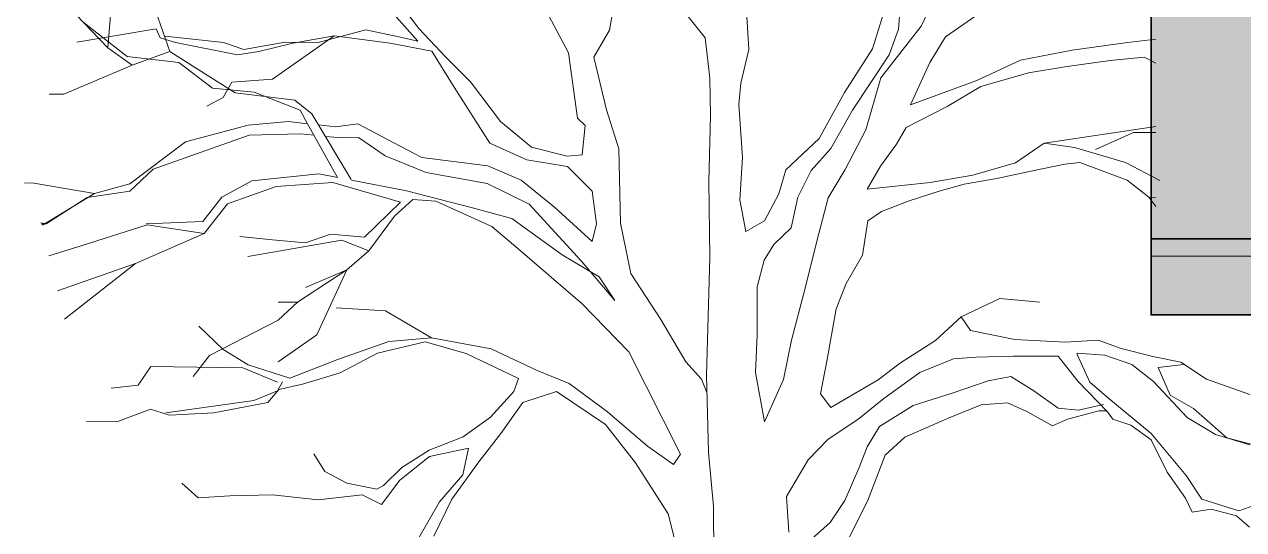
# Model space of a CAD drawing. Header units: millimetres. Extents: x -13512 to 19537, y -6523 to 6166.
# Drawn here: x -9909 to -9369, y -2765 to -2542 of the extents above; entities that cross this region are included whole.
import ezdxf

# ---------------------------------------------------------------- set-up
doc = ezdxf.new("R2010")
doc.units = ezdxf.units.MM
for name, color, linetype, lineweight in [('A-ELEWACJA CIENKA', 11, 'Continuous', 13), ('A-RYS ELEWACJI', 30, 'Continuous', 35), ('B-DACHÓWKA', 250, 'Continuous', 0), ('B-materiały', 9, 'Continuous', 0)]:
    doc.layers.add(name, color=color, linetype=linetype, lineweight=lineweight)

# ---------------------------------------------------------------- blocks, each defined once
blk = doc.blocks.new('A$C62B175F2')
at = {"layer": 'B-materiały'}
for p, q in [((-246.86, 122.61), (-274.28, 157.03)), ((-496.5, 153.02), (-483.64, 116.54)), ((-534.36, 142.44), (-511.06, 118.08)), ((-386.23, 143.62), (-373.52, 126.62)), ((-286.2, 142.21), (-289.15, 125.94)), ((-159.99, 143.7), (-161.23, 126.35)), ((-151.21, 127.72), (-143.25, 144.67)), ((-509.37, 139.91), (-511.06, 118.08)), ((-373.94, 121.02), (-389.46, 138.51)), ((-172.74, 117.68), (-166.03, 139.64)), ((-121.25, 136.29), (-140.47, 122.96)), ((-502.58, 114.38), (-521.96, 129.54)), ((-307.33, 115.98), (-316.13, 132.52)), ((-228.4, 131.93), (-227.48, 117.43)), ((-489.71, 126.5), (-524.76, 120.59)), ((-487.94, 122.63), (-489.71, 126.5)), ((-418.06, 120.47), (-396.97, 126.03)), ((-396.97, 126.03), (-382.37, 123.04)), ((-373.52, 126.62), (-361.47, 114.07)), ((-289.15, 125.94), (-296.11, 114.03)), ((-169.07, 104.92), (-151.21, 127.72)), ((-161.23, 126.35), (-165.41, 115.07)), ((-481.18, 120.57), (-487.94, 122.63)), ((-485.72, 123.25), (-459.95, 120.54)), ((-453.67, 115.11), (-481.18, 120.57)), ((-459.95, 120.54), (-450.94, 117.42)), ((-450.94, 117.42), (-432.58, 120.67)), ((-429.22, 120.19), (-444.21, 116.47)), ((-410.87, 123.45), (-438.2, 104.34)), ((-432.58, 120.67), (-418.06, 120.47)), ((-410.87, 123.45), (-429.22, 120.19)), ((-386.2, 120.15), (-410.87, 123.45)), ((-367.68, 116.71), (-386.2, 120.15)), ((-382.37, 123.04), (-373.94, 121.02)), ((-244.74, 104.78), (-246.86, 122.61)), ((-140.47, 122.96), (-147.45, 111.61)), ((-84.46, 117.1), (-59.97, 120.5)), ((-59.97, 120.5), (-47.4, 122.04)), ((-511.06, 118.08), (-500.25, 110.53)), ((-479.61, 111.61), (-502.58, 114.38)), ((-500.25, 110.53), (-483.64, 116.54)), ((-483.64, 116.54), (-468.32, 106.86)), ((-444.21, 116.47), (-453.67, 115.11)), ((-357.79, 100.75), (-367.68, 116.71)), ((-361.47, 114.07), (-350.58, 103.17)), ((-303.25, 87.04), (-307.33, 115.98)), ((-296.11, 114.03), (-290.5, 90.71)), ((-227.48, 117.43), (-231.02, 102.57)), ((-185.11, 98.38), (-172.74, 117.68)), ((-165.41, 115.07), (-181.56, 90.64)), ((-107.25, 112.62), (-84.46, 117.1)), ((-52.54, 113.99), (-67.59, 112.49)), ((-47.4, 111.43), (-52.54, 113.99)), ((-500.25, 110.53), (-530.6, 97.7)), ((-464.8, 100.25), (-479.61, 111.61)), ((-147.45, 111.61), (-155.92, 92.96)), ((-126.58, 103.75), (-107.25, 112.62)), ((-87.63, 109.76), (-103.76, 107.12)), ((-67.59, 112.49), (-87.63, 109.76)), ((-468.32, 106.86), (-454.69, 98.27)), ((-456.25, 102.99), (-460.01, 96.21)), ((-438.2, 104.34), (-456.25, 102.99)), ((-350.58, 103.17), (-337.3, 85.63)), ((-244.38, 88.26), (-244.74, 104.78)), ((-231.02, 102.57), (-231.9, 93.05)), ((-175.75, 81.85), (-169.07, 104.92)), ((-155.92, 92.96), (-126.58, 103.75)), ((-103.76, 107.12), (-124.84, 101)), ((-530.6, 97.7), (-537.09, 97.7)), ((-446.32, 98.48), (-464.8, 100.25)), ((-454.69, 98.27), (-428.36, 95.02)), ((-426.01, 90.61), (-446.32, 98.48)), ((-342.08, 76.01), (-357.79, 100.75)), ((-196.33, 77.98), (-185.11, 98.38)), ((-124.84, 101), (-139.7, 92.25)), ((-460.01, 96.21), (-467.28, 92.41)), ((-428.36, 95.02), (-420.77, 89.02)), ((-231.9, 93.05), (-230.2, 69.63)), ((-139.7, 92.25), (-157.9, 82.86)), ((-422.67, 84.58), (-426.01, 90.61)), ((-420.77, 89.02), (-403.43, 59.9)), ((-299.82, 83.77), (-303.25, 87.04)), ((-290.5, 90.71), (-285.04, 73.53)), ((-245.14, 59.05), (-244.38, 88.26)), ((-181.56, 90.64), (-191.19, 73.64)), ((-476.73, 76.55), (-448.98, 83.95)), ((-448.98, 83.95), (-431.15, 85.51)), ((-431.15, 85.51), (-422.67, 84.58)), ((-409.48, 60.81), (-422.67, 84.58)), ((-417.81, 84.05), (-410.42, 83.24)), ((-410.42, 83.24), (-400.4, 84.6)), ((-400.4, 84.6), (-384.54, 76.06)), ((-337.3, 85.63), (-323.6, 74.24)), ((-301.17, 70.89), (-299.82, 83.77)), ((-184.81, 64.31), (-175.75, 81.85)), ((-157.9, 82.86), (-162.19, 75.49)), ((-96.84, 76.01), (-47.4, 83.36)), ((-501.41, 58.05), (-476.73, 76.55)), ((-448.56, 79.49), (-490.95, 64.46)), ((-425.98, 80.05), (-448.56, 79.49)), ((-419.83, 79.46), (-425.98, 80.05)), ((-407.5, 78.28), (-414.63, 78.96)), ((-400.24, 78.46), (-407.5, 78.28)), ((-388.31, 70.38), (-400.24, 78.46)), ((-384.54, 76.06), (-372.09, 69.67)), ((-325.7, 68.6), (-342.08, 76.01)), ((-211.07, 64.21), (-196.33, 77.98)), ((-109.47, 67.31), (-96.84, 76.01)), ((-96.84, 76.01), (-83.38, 74.11)), ((-57.3, 80.75), (-74.1, 73.16)), ((-47.4, 80.75), (-57.3, 80.75)), ((-370.25, 63.01), (-388.31, 70.38)), ((-323.6, 74.24), (-307.86, 70.16)), ((-307.86, 70.16), (-301.17, 70.89)), ((-285.04, 73.53), (-284.21, 40.59)), ((-191.19, 73.64), (-199.89, 63.93)), ((-162.19, 75.49), (-169.21, 65.81)), ((-83.38, 74.11), (-60.87, 67.41)), ((-372.09, 69.67), (-342.95, 65.93)), ((-342.95, 65.93), (-328.26, 59.6)), ((-307.75, 65.7), (-325.7, 68.6)), ((-296.86, 54.8), (-307.75, 65.7)), ((-230.2, 69.63), (-231.4, 50.85)), ((-169.21, 65.81), (-175.1, 55.61)), ((-128.33, 61.81), (-109.47, 67.31)), ((-87.67, 66.74), (-102.67, 63.57)), ((-80.98, 67.47), (-87.67, 66.74)), ((-60.12, 59.61), (-80.98, 67.47)), ((-60.87, 67.41), (-45.59, 59.41)), ((-490.95, 64.46), (-501.32, 54.7)), ((-447.31, 59.27), (-417.72, 62.38)), ((-417.72, 62.38), (-409.48, 60.81)), ((-403.2, 59.61), (-378.99, 54.97)), ((-343.31, 58.1), (-370.25, 63.01)), ((-328.26, 59.6), (-313.44, 47.68)), ((-214.15, 53.52), (-211.07, 64.21)), ((-199.89, 63.93), (-205.73, 52.05)), ((-192.32, 51.83), (-184.81, 64.31)), ((-147.24, 58.54), (-128.33, 61.81)), ((-117.68, 60.4), (-132.14, 57.8)), ((-102.67, 63.57), (-117.68, 60.4)), ((-50.43, 52.03), (-60.12, 59.61)), ((-548, 58.43), (-543.76, 58.24)), ((-543.76, 58.24), (-516.94, 53.75)), ((-501.32, 54.7), (-520.25, 51.99)), ((-516.94, 53.75), (-501.41, 58.05)), ((-447.31, 59.27), (-460.61, 52.1)), ((-436.57, 56.88), (-458.17, 49.08)), ((-449.52, 57.48), (-449.48, 57.43)), ((-411.48, 58.63), (-436.57, 56.88)), ((-381.65, 49.88), (-411.48, 58.63)), ((-378.99, 54.97), (-349.74, 47.33)), ((-324.65, 49.07), (-343.31, 58.1)), ((-294.82, 40.32), (-296.86, 54.8)), ((-244.73, 25.38), (-245.14, 59.05)), ((-175.1, 55.61), (-147.24, 58.54)), ((-143.23, 54.73), (-156.53, 50.49)), ((-132.14, 57.8), (-143.23, 54.73)), ((-540.05, 39.77), (-516.94, 53.75)), ((-520.25, 51.99), (-538.39, 40.37)), ((-460.61, 52.1), (-468.98, 41.41)), ((-458.17, 49.08), (-468.45, 35.97)), ((-397.46, 34.4), (-381.65, 49.88)), ((-376.1, 51.14), (-384.29, 43.67)), ((-366.02, 50.27), (-376.1, 51.14)), ((-341.16, 39.16), (-366.02, 50.27)), ((-301.67, 23.95), (-324.65, 49.07)), ((-231.4, 50.85), (-228.82, 36.95)), ((-220.56, 41.62), (-214.15, 53.52)), ((-205.73, 52.05), (-208.75, 38.57)), ((-197.43, 32.71), (-192.32, 51.83)), ((-156.53, 50.49), (-168.7, 45.72)), ((-47.4, 48.04), (-50.43, 52.03)), ((-47.4, 51.79), (-50.43, 52.03)), ((-384.29, 43.67), (-395.64, 28.3)), ((-349.74, 47.33), (-332.31, 42.74)), ((-313.44, 47.68), (-296.86, 32.45)), ((-168.7, 45.72), (-174.75, 41.65)), ((-538.39, 40.37), (-540.72, 40.76)), ((-538.39, 40.37), (-540.57, 40.13)), ((-493.69, 39.81), (-522.51, 30.71)), ((-468.98, 41.41), (-494.11, 40.26)), ((-468.45, 35.97), (-493.69, 39.81)), ((-329.74, 29.39), (-341.16, 39.16)), ((-332.31, 42.74), (-310.12, 26.53)), ((-296.86, 32.45), (-294.82, 40.32)), ((-284.21, 40.59), (-279.75, 18.35)), ((-228.82, 36.95), (-220.56, 41.62)), ((-208.75, 38.57), (-216.38, 31.11)), ((-174.75, 41.65), (-177.16, 26.51)), ((-468.45, 35.97), (-498.88, 22.72)), ((-452.74, 34.65), (-438.2, 33.3)), ((-407.49, 33.03), (-449.2, 25.84)), ((-438.2, 33.3), (-423.65, 31.94)), ((-423.65, 31.94), (-412.58, 35.7)), ((-412.58, 35.7), (-397.46, 34.4)), ((-395.64, 28.3), (-407.49, 33.03)), ((-202.49, 11.91), (-197.43, 32.71)), ((-522.51, 30.71), (-537.16, 26.21)), ((-395.64, 28.3), (-405.35, 20.01)), ((-301.2, 4.97), (-329.74, 29.39)), ((-216.38, 31.11), (-220.68, 24.3)), ((-498.88, 22.72), (-533.37, 10.74)), ((-498.88, 22.72), (-530.28, -1.9)), ((-310.12, 26.53), (-293.68, 16.89)), ((-286.71, 6.45), (-301.67, 23.95)), ((-246.22, -26.61), (-244.73, 25.38)), ((-220.68, 24.3), (-223.74, 12.5)), ((-177.16, 26.51), (-184.37, 13.92)), ((-405.35, 20.01), (-427.16, 5.64)), ((-405.35, 20.01), (-423.65, 12.15)), ((-418.64, -8.73), (-405.35, 20.01)), ((-293.68, 16.89), (-286.71, 6.45)), ((-279.75, 18.35), (-266.39, -1.98)), ((-223.74, 12.5), (-223.76, -8.73)), ((-208.62, -11.15), (-202.49, 11.91)), ((-184.37, 13.92), (-188.86, 2.75)), ((-427.16, 5.64), (-435.69, -2.23)), ((-427.16, 5.64), (-435.69, 5.64)), ((-133.46, -0.89), (-116.48, 7.27)), ((-116.48, 7.27), (-98.67, 5.64)), ((-410.11, 3.2), (-388.29, 1.84)), ((-388.29, 1.84), (-367.86, -10.11)), ((-280.56, -16.3), (-301.2, 4.97)), ((-188.86, 2.75), (-192.76, -19.69)), ((-470.79, -4.94), (-460.01, -15.24)), ((-435.69, -2.23), (-466.03, -17.95)), ((-266.39, -1.98), (-255.31, -20.7)), ((-144.93, -11.23), (-133.46, -0.89)), ((-133.46, -0.89), (-129.4, -6.93)), ((-435.69, -20.67), (-418.64, -8.73)), ((-386.81, -11.7), (-367.86, -10.11)), ((-367.86, -10.11), (-341.48, -15.03)), ((-223.76, -8.73), (-224.46, -25.51)), ((-129.4, -6.93), (-109.75, -10.91)), ((-460.01, -15.24), (-448.98, -22.02)), ((-408.96, -19.52), (-386.81, -11.7)), ((-370.61, -11.85), (-391.71, -16.85)), ((-352.6, -16.99), (-370.61, -11.85)), ((-341.48, -15.03), (-321.13, -24.58)), ((-212.09, -28.55), (-208.62, -11.15)), ((-160.33, -21.11), (-144.93, -11.23)), ((-109.75, -10.91), (-87.37, -12.02)), ((-87.37, -12.02), (-72.87, -11.1)), ((-72.87, -11.1), (-62.72, -14.76)), ((-62.72, -14.76), (-48.67, -18.31)), ((-466.03, -17.95), (-473.3, -27.17)), ((-430.54, -27.88), (-408.96, -19.52)), ((-391.71, -16.85), (-408.25, -25.64)), ((-329.42, -28.14), (-352.6, -16.99)), ((-257.63, -61.54), (-280.56, -16.3)), ((-255.31, -20.7), (-248.41, -28.35)), ((-192.76, -19.69), (-195.74, -34.85)), ((-170.19, -28.62), (-160.33, -21.11)), ((-136.91, -19.41), (-151.84, -25.37)), ((-126.87, -18.6), (-136.91, -19.41)), ((-110.68, -18.19), (-126.87, -18.6)), ((-90.57, -18.25), (-110.68, -18.19)), ((-81.91, -29.2), (-90.57, -18.25)), ((-69.91, -17.73), (-82.22, -16.92)), ((-82.22, -16.92), (-82.21, -17.48)), ((-82.21, -17.48), (-76.53, -29.7)), ((-58.08, -21.9), (-69.91, -17.73)), ((-48.67, -18.31), (-36.32, -20.8)), ((-36.32, -20.8), (-24.95, -28.33)), ((-492.12, -22.72), (-497.63, -30.97)), ((-451.32, -23.37), (-492.12, -22.72)), ((-436.08, -29.69), (-451.32, -23.37)), ((-448.98, -22.02), (-430.54, -27.88)), ((-408.25, -25.64), (-424.89, -30.53)), ((-321.13, -24.58), (-307.02, -30.37)), ((-245.37, -60.67), (-246.22, -26.61)), ((-224.46, -25.51), (-220.57, -47.2)), ((-151.84, -25.37), (-167.75, -36.94)), ((-48.39, -29.48), (-58.08, -21.9)), ((-35.17, -21.89), (-46.31, -23.28)), ((-46.31, -23.28), (-40.98, -35.44)), ((-497.63, -30.97), (-509.66, -32.33)), ((-435.98, -33.6), (-433.85, -29.64)), ((-424.89, -30.53), (-435.44, -33.03)), ((-331.51, -33.78), (-329.42, -28.14)), ((-307.02, -30.37), (-289.95, -42.79)), ((-248.41, -28.35), (-246.03, -34.35)), ((-220.57, -47.2), (-212.09, -28.55)), ((-191.12, -40.88), (-170.19, -28.62)), ((-137.09, -34.5), (-121.58, -29.08)), ((-121.58, -29.08), (-111.57, -27.15)), ((-111.57, -27.15), (-101.36, -33.6)), ((-68.72, -42.84), (-81.91, -29.2)), ((-76.53, -29.7), (-68.16, -36.98)), ((-33.47, -45.31), (-48.39, -29.48)), ((-24.95, -28.33), (-5.79, -35.12)), ((-446.49, -37.78), (-435.98, -33.6)), ((-435.44, -33.03), (-440.32, -38.74)), ((-341.84, -45.21), (-331.51, -33.78)), ((-312.52, -33.86), (-327.48, -38.71)), ((-290.92, -48.4), (-312.52, -33.86)), ((-195.74, -34.85), (-191.12, -40.88)), ((-167.75, -36.94), (-179.25, -46.17)), ((-154.83, -39.97), (-137.09, -34.5)), ((-101.36, -33.6), (-90.55, -41.15)), ((-68.16, -36.98), (-49.49, -52.41)), ((-40.98, -35.44), (-30.77, -41.33)), ((-492.2, -41.71), (-506.59, -47.1)), ((-483.76, -44.3), (-492.2, -41.71)), ((-485.46, -43.22), (-446.49, -37.78)), ((-440.32, -38.74), (-464.23, -43.25)), ((-327.48, -38.71), (-337.19, -52.36)), ((-289.95, -42.79), (-272.25, -57.99)), ((-169.68, -49.28), (-154.83, -39.97)), ((-124.66, -39.77), (-139.6, -45.73)), ((-112.95, -38.92), (-124.66, -39.77)), ((-104.48, -42.62), (-112.95, -38.92)), ((-93.15, -49.04), (-104.48, -42.62)), ((-90.55, -41.15), (-81.59, -42.04)), ((-72.65, -42.38), (-86.52, -46.08)), ((-81.59, -42.04), (-70.48, -39.53)), ((-69.08, -42.36), (-72.65, -42.38)), ((-66.41, -46.13), (-68.72, -42.84)), ((-30.77, -41.33), (-15.92, -54.36)), ((-506.59, -47.1), (-520.56, -46.89)), ((-464.23, -43.25), (-483.76, -44.3)), ((-353.91, -53.89), (-341.84, -45.21)), ((-277.65, -65.39), (-290.92, -48.4)), ((-179.25, -46.17), (-192.44, -54.88)), ((-139.6, -45.73), (-158.38, -54.02)), ((-86.52, -46.08), (-93.15, -49.04)), ((-58.52, -48.73), (-66.41, -46.13)), ((-20.99, -52.82), (-33.47, -45.31)), ((-368.85, -59.85), (-353.91, -53.89)), ((-337.19, -52.36), (-346.93, -64.89)), ((-175.04, -58.35), (-169.68, -49.28)), ((-49.42, -55.2), (-58.52, -48.73)), ((-49.49, -52.41), (-33.94, -71.02)), ((-5.79, -57.46), (-20.99, -52.82)), ((-351.55, -58.86), (-368.78, -62.64)), ((-354.05, -70.65), (-351.55, -58.86)), ((-272.25, -57.99), (-260.87, -66.09)), ((-192.44, -54.88), (-201.15, -64.03)), ((-178.72, -67.38), (-175.04, -58.35)), ((-158.38, -54.02), (-167.12, -62.06)), ((-42.36, -69.55), (-49.42, -55.2)), ((-15.92, -54.36), (-0.18, -58.44)), ((-419.89, -61.34), (-415.13, -69.2)), ((-368.78, -62.64), (-381.92, -73.03)), ((-380.95, -67.42), (-368.85, -59.85)), ((-260.87, -66.09), (-257.63, -61.54)), ((-243.09, -84.63), (-245.37, -60.67)), ((-201.15, -64.03), (-210.76, -80.32)), ((-167.12, -62.06), (-174.99, -82.37)), ((-415.13, -69.2), (-405.35, -74.36)), ((-389.13, -75.44), (-380.95, -67.42)), ((-346.93, -64.89), (-358.81, -81.39)), ((-263.12, -87.93), (-277.65, -65.39)), ((-185.06, -82.06), (-178.72, -67.38)), ((-34.25, -81.08), (-42.36, -69.55)), ((-471.11, -80.85), (-478.32, -74.36)), ((-405.35, -74.36), (-392.06, -77.07)), ((-392.06, -77.07), (-389.13, -75.44)), ((-381.92, -73.03), (-390.03, -83.85)), ((-364.37, -82.64), (-354.05, -70.65)), ((-33.94, -71.02), (-26.98, -81.46)), ((-457.17, -79.94), (-471.11, -80.85)), ((-438.19, -79.47), (-457.17, -79.94)), ((-418.02, -81.75), (-438.19, -79.47)), ((-398.52, -79.59), (-418.02, -81.75)), ((-390.03, -83.85), (-398.52, -79.59)), ((-210.76, -80.32), (-209.76, -96.05)), ((-374, -99.65), (-364.37, -82.64)), ((-358.81, -81.39), (-366.78, -97.79)), ((-243.01, -110.33), (-243.09, -84.63)), ((-191.52, -91.72), (-185.06, -82.06)), ((-174.99, -82.37), (-183.51, -99.34)), ((-31.3, -87.15), (-34.25, -81.08)), ((-22.96, -85.82), (-31.3, -87.15)), ((-26.98, -81.46), (-10.65, -86.63)), ((-11.71, -88.89), (-22.96, -85.82)), ((-10.65, -86.63), (-0.68, -83.03)), ((-250.07, -140.67), (-263.12, -87.93)), ((-6, -93.78), (-11.71, -88.89)), ((-209.04, -107.44), (-191.52, -91.72))]:
    blk.add_line(p, q, dxfattribs=at)

msp = doc.modelspace()

# ---------------------------------------------------------------- hatches: boundary and pattern name
at = {"layer": 'A-ELEWACJA CIENKA'}
h = msp.add_hatch(dxfattribs=at)
h.set_pattern_fill('AR-RSHKE', color=256, scale=0.1)
h.set_pattern_definition([(0, (-12418.428, -190.132), (64.77, 30.48), [15.24, -12.7, 17.78, -7.62, 22.86, -10.16]), (0, (-12403.188, -188.862), (64.77, 30.48), [12.7, -48.26, 10.16, -15.24]), (0, (-12372.708, -192.037), (64.77, 30.48), [7.62, -78.74]), (90, (-12418.428, -190.132), (-21.59, 30.48), [29.21, -92.71]), (90, (-12403.188, -190.132), (-21.59, 30.48), [28.575, -93.345]), (90, (-12390.488, -190.132), (-21.59, 30.48), [26.67, -95.25]), (90, (-12372.708, -192.037), (-21.59, 30.48), [29.21, -92.71]), (90, (-12365.088, -192.037), (-21.59, 30.48), [29.21, -92.71]), (90, (-12342.228, -190.132), (-21.59, 30.48), [27.94, -93.98])])
h.paths.add_polyline_path([(-8906.11, -2469.37), (-8933.88, -2469.37), (-8951.04, -2483.77), (-8951.06, -2469.37), (-9410.11, -2469.37), (-9410.11, -2636.63), (-8906.11, -2636.63)])
h.paths.add_polyline_path([(-9180.18, -2565.56), (-9258.18, -2565.56), (-9258.18, -2490.81), (-9180.18, -2490.81)], flags=16)
h.paths.add_polyline_path([(-9185.18, -2560.56), (-9253.18, -2560.56), (-9253.18, -2495.81), (-9185.18, -2495.81)], flags=0)
h.paths.add_polyline_path([(-8010.11, -2469.37), (-8467.15, -2469.37), (-8467.17, -2483.77), (-8484.33, -2469.37), (-8512.11, -2469.37), (-8512.11, -2636.63), (-8010.11, -2636.63)])
h.paths.add_polyline_path([(-8238.03, -2490.81), (-8160.03, -2490.81), (-8160.03, -2565.56), (-8238.03, -2565.56)], flags=16)
h.paths.add_polyline_path([(-8233.03, -2495.81), (-8165.03, -2495.81), (-8165.03, -2560.56), (-8233.03, -2560.56)], flags=0)
h.paths.add_polyline_path([(-8512.11, -2446.06), (-8512.11, -2469.37), (-8484.33, -2469.37)], flags=17)
h.paths.add_polyline_path([(-8906.11, -2446.06), (-8933.88, -2469.37), (-8906.11, -2469.37)], flags=17)
h.paths.add_polyline_path([(-9296.11, -2417.86), (-9315.11, -2417.86), (-9315.11, -2354.87), (-9296.11, -2354.87)], flags=16)
h.paths.add_polyline_path([(-8709.11, -2241.6), (-8467.11, -2444.66), (-8467.15, -2469.37), (-8010.11, -2469.37), (-8010.11, -2117.4), (-9410.11, -2117.4), (-9410.11, -2469.37), (-8951.06, -2469.37), (-8951.1, -2444.66)])
at = {"layer": 'B-DACHÓWKA', "transparency": 33554636}
h = msp.add_hatch(color=256, dxfattribs=at)
h.dxf.hatch_style = 1
h.paths.add_polyline_path([(-8951.06, -2444.56), (-8709.07, -2241.5), (-8467.07, -2444.56), (-8467.13, -2483.67), (-8512.07, -2445.96), (-8512.07, -2636.53), (-8010.07, -2636.53), (-8010.07, -2117.3), (-9410.07, -2117.3), (-9410.07, -2636.53), (-8906.07, -2636.53), (-8906.07, -2445.96), (-8951, -2483.67)])
h.paths.add_polyline_path([(-9180.14, -2490.71), (-9180.18, -2562.69), (-9183.42, -2563.56), (-9258.13, -2563.56), (-9258.13, -2494.25), (-9258.14, -2490.71)], flags=0)
h.paths.add_polyline_path([(-9180.14, -2490.71), (-9180.18, -2563.56), (-9258.18, -2563.56), (-9258.14, -2490.71)], flags=16)
h.paths.add_polyline_path([(-9185.14, -2494.21), (-9185.14, -2558.46), (-9253.14, -2558.46), (-9253.14, -2494.21)], flags=0)
h.paths.add_polyline_path([(-9187.14, -2495.71), (-9187.14, -2555.46), (-9251.14, -2555.46), (-9251.14, -2495.71)], flags=0)
h.paths.add_polyline_path([(-8238.03, -2494.37), (-8237.99, -2490.83), (-8237.99, -2490.81), (-8159.99, -2490.81), (-8159.99, -2565.46), (-8160.03, -2563.56), (-8238.03, -2563.56)], flags=16)
h.paths.add_polyline_path([(-8232.99, -2494.21), (-8164.99, -2494.21), (-8164.99, -2558.46), (-8232.99, -2558.46)], flags=0)
h.paths.add_polyline_path([(-8230.99, -2495.71), (-8166.99, -2495.71), (-8166.99, -2555.46), (-8230.99, -2555.46)], flags=0)
h = msp.add_hatch(color=256, dxfattribs=at)
h.dxf.hatch_style = 1
h.paths.add_polyline_path([(-8709.11, -2280.76), (-8709.11, -2254.65), (-8951.08, -2457.69), (-8951.04, -2483.77), (-8906.11, -2446.06)])
h.paths.add_polyline_path([(-8709.11, -2254.65), (-8709.11, -2280.76), (-8467.17, -2483.77), (-8467.13, -2457.69)])
h.paths.add_polyline_path([(-8709.11, -2241.6), (-8709.11, -2254.65), (-8467.13, -2457.69), (-8467.11, -2444.66)])
h.paths.add_polyline_path([(-8709.11, -2254.65), (-8709.11, -2241.6), (-8951.1, -2444.66), (-8951.08, -2457.69)])
h.paths.add_polyline_path([(-8906.11, -2636.63), (-9410.11, -2636.63), (-9410.11, -2644.3), (-8906.11, -2644.3)])
h.paths.add_polyline_path([(-8906.11, -2644.3), (-9410.11, -2644.3), (-9410.11, -2670.37), (-8906.11, -2670.37)])
h.paths.add_polyline_path([(-8010.11, -2644.3), (-8512.11, -2644.3), (-8512.11, -2670.37), (-8010.11, -2670.37)])
h.paths.add_polyline_path([(-8010.11, -2636.63), (-8512.11, -2636.63), (-8512.11, -2644.3), (-8010.11, -2644.3)])

# ---------------------------------------------------------------- linework, layer by layer
at = {"layer": 'A-ELEWACJA CIENKA'}
msp.add_line((-9410.11, -2644.3), (-8906.11, -2644.3), dxfattribs=at)
at = {"layer": 'A-RYS ELEWACJI'}
for points in [[(-8906.11, -2636.63), (-9410.11, -2636.63), (-9410.11, -2117.4), (-8010.11, -2117.4), (-8010.11, -2636.63), (-8512.11, -2636.63)], [(-9410.11, -2117.4), (-8010.11, -2117.4), (-8010.11, -2636.63), (-8512.11, -2636.63), (-8512.11, -2446.06), (-8467.17, -2483.77), (-8467.11, -2444.66), (-8709.11, -2241.6), (-8951.1, -2444.66), (-8951.04, -2483.77), (-8906.11, -2446.06), (-8906.11, -2636.63), (-9410.11, -2636.63), (-9410.11, -2117.4)], [(-8906.11, -2670.37), (-9410.11, -2670.37), (-9410.11, -2636.63), (-8906.11, -2636.63)]]:
    msp.add_lwpolyline(points, dxfattribs=at)

# ---------------------------------------------------------------- block references
at = {"layer": 'A-ELEWACJA CIENKA'}
msp.add_blockref('A$C62B175F2', (-9360.59, -2670.37), dxfattribs=at)

doc.saveas('drawing.dxf')
